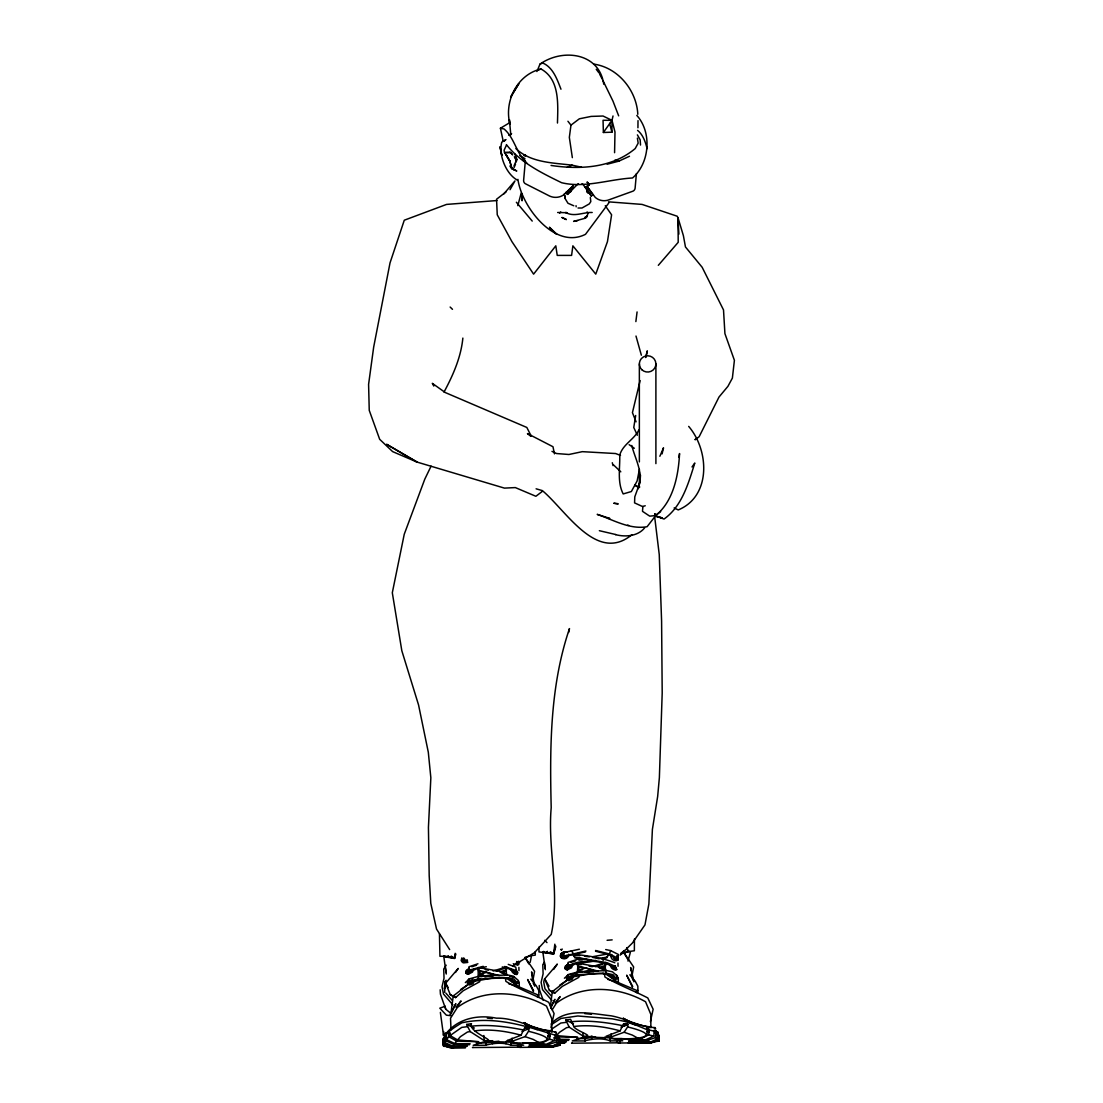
<?xml version="1.0" encoding="UTF-8"?>
<svg xmlns="http://www.w3.org/2000/svg" width="1103" height="1103" viewBox="0 0 1103 1103"><rect width="100%" height="100%" fill="white"/><g stroke="black" fill="none" stroke-linecap="round" stroke-linejoin="round"><path stroke-width="1.5" d="M557.47 123.026C557.897 104.523 559.993 79.361 540.98 68.993C517.224 74.535 503.864 101.324 509.972 124.294L509.393 119.675L510.813 134.856M467.065 974.032L468.982 973.163L468.982 966.779L477.944 963.774M479.764 978.94L479.764 981.698L463.232 990.728L455.622 997.581L450.245 994.534L445.64 983.2L458.228 968.42L455.47 972.488M479.777 976.183L479.805 970.668M505.891 967.621L506.663 975.41M578.841 974.597L578.827 977.355L562.309 986.372L554.699 993.224L549.322 990.177L544.717 978.844L557.305 964.077L553.623 969.482M578.854 971.84L578.882 966.325M614.578 152.697L614.991 132.002L612 120.337L603.051 120.282L603.382 132.484L611.931 132.195L612 120.337L613.02 115.967M535.3 951.737L535.286 955.101L531.425 955.681M638.003 120.641L637.934 127.783M634.432 938.998L634.363 950.745L627.166 951.792M522.16 194.225L522.064 200.801L521.595 193.935M448.742 1036.641C447.556 1032.711 451.113 1030.492 450.093 1035.552L457.566 1039.936L478.757 1041.728L456.601 1041.094L448.742 1036.641L446.646 1039.715L454.919 1043.603L470.071 1043.755L469.34 1044.762L454.215 1044.651L445.915 1040.749C444.854 1036.889 446.687 1031.65 446.646 1039.715M569.837 967L570.265 966.035L568.514 967.772C575.311 961.292 587.154 963.691 595.703 960.368M515.432 973.094L516.7 972.639L512.992 971.288L516.921 973.618L515.349 970.35L504.691 966.476M614.509 968.751L616.287 968.186L614.523 968.475C608.304 964.629 620.851 974.046 614.412 965.994L607.146 962.754L574.815 957.114L573.146 954.15C587.223 955.791 601.59 957.418 614.826 962.781M444.674 992.355L445.198 981.325L444.412 988.702L445.64 983.2L448.204 987.599M568.734 954.205C569.382 958.81 561.689 960.934 560.627 955.97L561.165 953.957L564.171 952.523M558.904 1036.627L558.835 1042.969L550.549 1046.899L529.592 1046.195L551.721 1046.526L551.224 1047.312L546.385 1046.223M640.498 475.131L640.085 480.963L637.727 489.015C644.648 474.428 635.245 459.62 631.785 445.488M478.192 977.355L478.178 968.213L478.633 971.302L486.575 972.336L496.157 975.355M557.084 1035.138L556.505 1041.977L547.488 1044.872L529.04 1044.058L545.737 1044.486L554.754 1040.474L555.195 1034.545L557.442 1035.993L556.505 1041.977L558.835 1042.969M577.269 972.998L577.944 965.139M642.897 506.442L642.484 511.323L648.412 515.294L649.777 516.149L656.354 515.459M656.161 1030.781L655.582 1037.633L646.565 1040.515L628.117 1039.702L644.814 1040.129L653.831 1036.117L654.272 1030.188L656.161 1030.781L655.582 1037.633L657.912 1038.612L649.626 1042.542L628.669 1041.839L650.798 1042.17L650.301 1042.969L645.462 1041.866M554.561 1045.851L560.131 1045.258L559.497 1038.543L558.256 1036.172C527.358 1026.355 494.764 1015.532 461.895 1022.812C455.429 1026.686 443.93 1033.566 443.13 1040.405M639.437 469.326L637.107 481.005L631.357 491.538L623.195 493.937C617.101 482.204 620.12 467.796 619.748 455.001C622.933 444.206 634.142 439.642 638.899 429.936M657.016 1041.425L659.208 1040.901L657.774 1032.05L657.912 1038.612M483.252 966.338L469.644 970.088L468.872 973.728C470.581 972.681 466.61 972.17 469.133 970.392L469.189 969.771M568.252 965.415L567.232 967.662L568.321 968.131L567.245 969.895L566.142 969.675M525.318 161.107L523.622 180.368A3.088 2.578 65.8 0 0 525.455 183.774L549.625 196.058A15.001 13.967 39.5 0 0 553.803 197.244L553.844 197.244A14.904 14.008 32.5 0 0 558.118 197.134L559.511 196.817A15.001 14.187 24.7 0 0 563.385 195.066L573.519 185.359L565.963 193.011L567.48 194.404L577.6 184.27A3.599 3.433 -1.9 0 1 578.441 183.636M636.403 173.626L635.121 188.075A3.088 2.385 -61.9 0 1 632.874 191.191L608.194 200.098A15.001 13.484 -43.2 0 1 603.989 200.705L603.961 200.705A14.904 13.622 -38.3 0 1 599.88 200.029L598.584 199.519A15.001 13.884 -32.7 0 1 595.151 197.258L587.017 186.448L589.181 184.808A10.148 9.569 -18.9 0 0 587.168 182.105M469.464 971.936L469.644 970.088M568.528 967.579L568.707 965.732C581.571 958.342 603.176 960.892 613.13 966.793M470.719 972.253L470.512 971.178L469.437 972.115C472.36 967.193 469.492 975.176 470.912 970.53M519.61 962.257L517.61 965.125L513.281 963.732M514.053 971.15L513.722 970.654M613.447 968.213L612.799 966.297M659.194 1040.308L658.767 1037.537M447.625 956.687L443.792 956.149L454.56 958.08L455.167 953.295M554.837 944.168L553.637 953.723L538.995 951.93L538.898 947.119M635.866 321.593L637.079 311.942M479.185 976.996L479.529 974.39L486.575 972.336M550.397 1006.308L552.382 991.197L553.803 991.239M578.262 972.639L578.606 970.047L585.638 967.979L595.22 970.998M603.382 132.484L612 120.337L603.038 116.022L591.153 116.408L579.351 118.807L570.968 125.149L569.341 137.365L572.347 157.646M462.86 338.083C460.999 357.275 453.016 375.337 443.999 392.103M547.833 1038.847L548.549 1034.049L547.446 1031.774L549.487 1032.505L550.3 1034.435L549.515 1039.247L541.201 1043.466L521.816 1043.011C539.588 1043.907 564.639 1040.17 528.544 1031.291L525.028 1036.613L512.15 1041.273L507.242 1040.529M646.896 1034.49L647.626 1029.692L646.523 1027.417L648.564 1028.148L649.364 1030.078L648.578 1034.89L640.278 1039.123L620.892 1038.654C638.665 1039.55 663.716 1035.827 627.607 1026.934L624.105 1032.256L611.227 1036.917L606.071 1036.282L620.107 1030.891M635.673 415.486L633.77 427.509L637.341 435.23M528.544 1031.291L528.889 1028.699L524.794 1027.996M627.607 1026.934L627.965 1024.356L623.857 1023.639M518.672 981.753L517.707 983.518L514.949 983.462L512.013 981.642L510.606 979.106M617.749 977.396L616.784 979.161L614.026 979.119L611.076 977.286L609.683 974.749M533.025 979.685L534.583 971.316L525.18 957.473M678.828 457.4L679.558 453.54C678.469 475.186 673.533 501.245 655.678 515.487L660.656 511.544M517.762 963.319L518.7 961.278L517.528 961.954L518.41 963.016L515.956 963.264L517.748 963.319M616.536 958.19L617.487 958.672C615.805 960.024 619.403 955.97 617.17 955.874M506.884 977.768L506.718 978.609L503.699 977.685M605.961 973.411L605.795 974.266L602.776 973.329M530.157 962.354L531.356 956.466M507.27 1040.529L521.002 1035.248L524.49 1028.161L528.889 1028.699L521.981 1031.47M630.42 952.123L628.007 961.113M573.822 1026.507C575.173 1030.767 597.178 1037.054 583.142 1036.131L569.272 1027.224L565.742 1020.096L570.582 1019.31L573.822 1026.507C589.181 1024.508 605.216 1026.714 620.093 1030.878L623.567 1023.805L627.965 1024.356L621.058 1027.127M568.707 965.732L567.935 969.372L568.293 968.117M568.638 632.46L569.479 628.586C549.901 686.19 549.763 747.503 551.197 807.644C547.474 849.999 560.338 892.617 551.224 934.434L534.404 952.689L512.688 966.007M550.962 1027.527L554.078 1013.588L548.715 1002.296C534.624 994.975 519.568 989.446 505.877 981.367L505.381 978.196M650.384 1021.626L653.141 1009.245L647.792 997.939C633.687 990.632 618.645 985.089 604.94 977.01L604.458 973.839M516.301 161.7L516.838 159.328L514.839 154.02M455.305 954.853L454.56 958.162L449.307 957.073M555.512 945.547L553.637 953.805L550.273 951.724M444.661 986.385L446.081 980.25M645.944 356.862L647.309 350.864L645.696 357.524M544.441 978.954L543.738 982.028L544.951 988.784L551.169 995.844M662.09 453.871L663.51 447.818L659.87 456.27M517.872 964.573L518.258 962.947M617.266 958.907L617.859 960.203L618.218 956.535M640.112 380.59L632.433 412.646L636.073 421.829M467.038 961.981L465.259 961.664L467.189 959.72M567.48 194.404L573.519 187.593M517.803 205.641L521.209 193.066M469.009 972.432L468.168 974.252L472.442 972.129L473.918 968.544M572.995 964.187L571.519 967.772L567.245 969.895L568.707 965.194M636.817 115.415C652.163 132.374 649.736 163.12 632.529 177.983C609.021 179.293 584.714 188.365 561.62 182.712C541.628 172.937 520.34 162.541 506.401 144.603M579.378 949.228L562.475 952.854L563.95 953.93L563.081 955.184L563.771 956.811L565.936 956.425L566.266 955.377L563.895 957.68M585.638 967.979L577.71 966.945L577.462 963.126L577.807 963.829M455.87 953.998L454.56 958.507L443.792 956.577L446.26 974.032M555.815 946.65L553.637 954.15L542.869 952.22L545.337 969.675M617.735 956.908L618.438 954.509L610.579 950.579L605.699 949.545M565.963 193.011L566.239 192.143L567.714 193.535M537.271 996.947L538.581 994.685M636.348 992.603L637.658 990.342L636.334 991.542L637.148 992.603M467.286 983.242L468.651 979.05L478.826 976.252L507.518 974.928L513.405 976.183L518.507 980.608L516.976 982.566L513.957 979.037L507.821 977.699L478.633 979.023L468.789 981.036L468.803 983.655M566.363 978.885L567.728 974.694L577.903 971.895L606.595 970.571L612.482 971.826L617.57 976.265L616.053 978.209L613.034 974.68L606.884 973.356L577.696 974.68L567.866 976.679L567.88 979.312M592.573 956.728L608.36 953.847L607.312 956.99L598.832 958.728L592.559 957.363M616.88 960.051L615.708 957.114L609.449 953.957L610.579 950.579M513.998 165.905L516.838 159.328M536.913 71.53L540.015 64.098C562.489 48.215 599.287 52.558 603.741 84.2M638.306 487.099L634.79 496.819L634.57 502.885L642.566 506.553L645.241 505.767M568.279 965.552L567.88 966.6L568.059 962.436L577.021 959.417L583.832 958.838L591.801 960.506M515.777 973.273L515.873 971.04M468.651 970.985L468.734 972.377L467.107 971.867L468.417 971.564L467.079 971.302L468.747 970.861L468.334 969.427L466.486 970.833M567.728 966.628L567.811 968.02L566.184 967.524L567.494 967.207L566.142 966.945L567.824 966.504L567.397 965.07L565.549 966.476M613.916 957.363L608.415 954.564L595.551 951.2M514.012 167.656L515.528 164.085M550.659 1008.183L554.919 999.29L550.618 1007.439M461.826 958.038L461.151 960.575L462.584 962.519M462.088 958.314L461.936 961.223L463.701 962.147M464.308 958.907L464.211 960.754L466.39 961.499M463.646 958.066L462.915 960.823C464.942 962.629 469.175 958.452 464.818 962.023M561.041 955.033L564.267 951.889M564.336 953.254L562.103 954.316L561.992 956.466C563.798 959.017 566.418 953.543 566.115 957.625M567.342 955.474L565.687 957.735M431.08 466.155L424.779 479.185L404.249 534.238L392.31 592.752L401.823 650.729L418.561 704.969L428.309 752.246L430.846 777.794L428.433 827.36L429.191 875.644L430.777 903.329L436.526 929.043L449.652 949.586M569.506 966.973L569.782 967.91M515.087 972.281L514.894 972.832M614.164 967.924L614.013 967.676M450.121 1014.512L455.842 1003.647L450.879 1014.015L453.305 995.554L455.622 997.581M465.342 982.58L469.051 979.271M468.237 981.642L467.948 982.759L468.954 983.366M564.405 978.223L568.128 974.928M567.3 977.286L567.025 978.402L568.031 979.023M503.12 140.77L500.417 128.251L509.517 122.778M510.041 189.688L514.963 180.933L503.63 194.114M465.811 972.887L466.045 971.55L466.61 973.632L465.811 972.681M564.888 968.544L565.108 967.207L565.674 969.275L564.888 968.337M446.177 965.166L443.723 969.082L444.026 978.182L442.027 986.813L443.489 994.024L452.919 1004.93M544.427 962.119L542.786 964.725L543.103 973.825L541.09 982.456L542.566 989.667L551.996 1000.573M608.36 953.847L606.774 957.859L601.824 958.934M656.575 514.508L647.089 526.71C629.648 529.785 613.227 519.83 597.192 514.37L609.752 518.382L608.566 518.479M552.148 1009.865L556.381 1003.165C582.15 983.835 618.535 986.385 645.545 1001.745L650.88 1014.484L650.839 1027.748L651.046 1026.521C646.33 1028.354 612.689 1016.208 639.244 1025.059M516.039 971.426L515.901 970.337M614.978 965.98L615.695 969.344M456.739 1007.453L461.04 1000.945L455.98 1007.26M555.815 1003.11L560.117 996.588L555.057 1002.917M454.215 1044.651L452.906 1046.264L444.537 1042.418L443.93 1037.592M454.919 1043.603L456.601 1041.094M617.17 969.344L615.777 970.171A6.025 3.116 45.9 0 1 611.614 968.089L609.683 964.656M611.738 954.453L611.034 955.46C610.193 958.948 614.867 962.202 617.859 960.203L617.06 959.734M445.915 1040.749L444.537 1042.418M692.008 466.955L694.807 463.026C688.52 482.866 682.247 506.07 664.061 519.044L656.685 516.383L654.644 513.984M587.086 215.747L585.169 218.242L573.601 221.4L577.6 220.641M468.982 970.406L467.92 969.758L466.9 971.026L466.1 970.654L469.216 968.241M568.004 964.849L568.831 965.525L568.197 966.035L566.997 965.401L565.977 966.669L565.177 966.297L568.293 963.884L568.073 966.2M443.075 1038.447L443.323 1045.23L447.294 1047.023L451.361 1047.85L465.687 1047.588L451.706 1047.547L443.337 1043.59L444.385 1039.398M473.215 1047.326L472.47 1047.533L521.002 1047.161L520.961 1045.782L520.974 1047.174L519.871 1047.367L517.486 1046.264M572.292 1042.969L571.547 1043.176L620.079 1042.818L620.038 1041.425L620.051 1042.818L618.935 1043.011L616.563 1041.921M658.312 265.327L678.207 242.315L678.028 217.815L677.214 216.229L642.07 204.413L608.429 201.835M452.906 1046.264L467.258 1046.085L451.706 1047.547M457.566 1039.936L460.406 1036.682L467.479 1032.008L470.195 1031.581L484.065 1040.487C500.362 1042.445 467.465 1032.201 471.505 1023.653L466.666 1024.453L470.195 1031.581M556.643 1035.579L559.483 1032.325L566.556 1027.665L569.272 1027.224M445.722 1037.951L446.481 1037.33M608.856 202.897L585.5 234.319C554.437 250.023 521.567 206.344 517.927 179.362M625.153 1020.578L646.482 1029.444L657.319 1031.815L657.871 1035.717L657.981 1032.27M559.593 213.182L560.751 211.928M644.607 527.923C637.824 536.306 625.346 537.216 615.543 534.624M613.654 958.286L615.033 958.921M511.847 168.359L509.669 160.666L511.847 168.359L516.797 170.993L511.709 168.787L509.917 166.015M620.148 955.184L632.322 943.106L644.979 924.879L648.867 903.991L652.397 829.401L657.65 796.545L659.373 777.629L662.2 693.001L661.593 621.03L659.249 554.575L654.644 516.631M465.88 961.526L466.859 960.782M466.61 962.092L467.658 961.071M448.88 1034.242L450.038 1033.387M551.197 1023.805C566.308 1007.218 591.429 1013.726 611.007 1015.794C626.228 1018.469 639.161 1027.058 655.085 1027.582L655.651 1028.906L654.024 1027.886M476.344 1042.928L485.816 1042.928L498.914 1041.163M486.23 1045.037C494.047 1043.052 503.671 1042.17 511.061 1045.244L523.677 1045.175L511.502 1042.197L488.477 1041.453L482.88 1042.142L473.201 1045.299L485.816 1045.286L486.147 1042.762M577.007 1038.571L584.893 1038.571L595.551 1036.861M585.307 1040.68C593.111 1038.695 602.748 1037.813 610.124 1040.887L622.74 1040.818L610.579 1037.854L587.554 1037.096L581.957 1037.785L572.278 1040.942L584.893 1040.942L585.224 1038.419M551.362 1024.659L560.972 1018.455L577.779 1015.987L612.22 1018.827L625.415 1021.53L636.279 1025.321M514.756 972.763L515.611 972.543L514.936 972.033M631.826 534.79C596.737 563.536 566.556 510.979 542.373 490.614L536.099 488.808M452.85 996.285L468.83 983.959M551.927 991.928L567.907 979.616M450.093 1035.552L461.757 1027.389L467.217 1026.7M551.252 1029.389L560.834 1023.032L566.294 1022.343M621.044 953.268L624.284 950.51M506.098 191.839L496.557 199.243L497.246 214.795L511.93 241.64L533.604 274.137L555.802 245.831L557.236 255.4L571.588 255.4L572.884 245.831L595.772 274.137L607.45 241.64L611.6 214.795L605.257 205.723M695.193 439.725L699.164 436.691L718.991 397.052L727.925 386.34L732.378 378.108L734.405 360.323L724.919 333.616L723.513 309.943L702.156 267.271L685.459 246.962L683.391 235.656L678.028 217.815L678.869 234.139M542.138 491.524L535.879 496.281L515.322 487.581L504.443 488.119L417.113 462.102L392.627 451.61L379.68 439.311L369.243 410.357L368.595 384.34L373.669 347.128L390.021 262.914L404.277 220.214L446.55 204.413L496.915 200.553M564.957 957.17L565.894 956.191L585.514 951.889M485.94 1042.9L485.982 1045.244M695.097 439.504L697.124 438.098M582.053 183.636A3.599 3.419 -10.7 0 1 583.211 184.67L591.346 196.058L592.973 194.721M460.516 989.625L468.513 984.248M559.593 985.269L567.59 979.891M587.017 186.448L589.236 184.973L588.037 182.615M478.054 978.954L470.333 983.214M577.131 974.597L569.396 978.857M508.828 135.269L511.599 133.615M566.322 956.08L565.701 955.722M447.653 956.149L448.438 955.708M546.73 951.792L547.502 951.351M617.639 957.459L617.28 955.929M468.996 970.557L469.354 968.655M506.001 139.571L501.768 142.177C498.335 154.682 505.905 173.75 517.169 180.023M551.059 165.45C579.985 169.738 611.875 168.125 635.218 148.56L638.154 143.142L637.396 138.109M468.844 981.105L469.644 980.691M471.477 982.718L469.795 983.366M570.554 978.361L568.858 979.009M561.468 949.504L562.309 949.09M568.983 967.993L569.672 967.648M551.224 1047.312L559.359 1043.369M650.301 1042.969L658.436 1039.012M447.115 1032.78L445.198 1033.414L446.412 1033.153C458.462 1018.331 478.164 1014.498 496.405 1018.166C517.803 1017.807 535.052 1030.478 556.022 1031.939L556.588 1033.263M467.796 962.423L463.439 962.891L461.895 960.782M584.645 217.525L587.099 216.367L588.009 213.182L587.072 211.928M504.733 140.453L502.83 141.336L505.284 140.343M607.146 164.223L618.838 161.148L629.496 156.24M543.696 951.42L542.869 951.875L548.384 952.73M542.869 952.22L543.696 951.848M525.442 154.93L523.925 155.564L525.524 155.992M524.973 160.169L523.47 160.804L525.056 161.231M516.494 972.363L517.21 972.543L516.411 970.337M615.653 968.31L615.488 965.98M567.287 167.201L572.181 165.188L581.598 167.229M540.015 64.098L542.759 63.023C553.099 67.435 557.194 79.526 560.972 89.219M538.512 69.93L540.98 68.993M621.485 1026.907L627.207 1024.797M444.385 1006.543L439.794 1008.17L446.37 1015.174L451.127 1015.698M499.893 972.033L506.47 969.716M598.97 967.676L605.547 965.373M657.305 1040.556L651.239 1042.625L628.021 1042.762L651.06 1042.445L658.96 1039.522L658.45 1034.435L658.629 1036.737M501.052 972.446L506.332 970.709L506.677 966.821L493.124 971.012M600.129 968.089L605.409 966.352L605.754 962.478L592.201 966.655L589.043 966.104M471.822 966.752L476.565 965.194M570.885 962.395L575.642 960.837M464.542 958.865L465.369 961.913L466.472 961.471M631.399 973.852L631.771 977.01L633.646 966.959L624.243 953.116L621.044 953.695M565.991 956.866L564.446 957.569L562.475 952.854M496.047 970.971L503.947 968.586M595.124 966.614L603.024 964.229M479.281 975.286L483.5 974.059M578.358 970.93L582.577 969.702M572.14 974.335L576.731 973.067M519.871 1047.367L552.3 1047.133L560.103 1045.106L559.69 1042.004M618.935 1043.011L651.377 1042.776L659.167 1040.749L658.505 1035.441L658.739 1037.013M524.987 957.376L530.529 955.708M624.064 952.675L626.738 951.875M627.897 959.555L624.064 953.02L629.606 951.351M529.661 1046.926L528.944 1047.119L552.162 1046.981L559.993 1044.031L559.345 1039.633M564.322 956.053L585.914 950.993M469.368 985.034L473.008 983.642L474.924 980.084M568.431 980.691L572.085 979.299L574.001 975.741M505.588 968.034L506.525 967.814M604.665 963.691L605.602 963.457M551.983 1046.802L559.883 1043.879L559.373 1038.792L559.566 1041.094M489.236 1041.122L492.503 1040.694L492.614 1043.714L492.462 1040.694M588.313 1036.765L592.38 1036.282M470.154 981.518C482.301 981.38 507.601 971.44 515.501 983.104M569.217 977.161C582.425 976.348 602.348 968.944 613.365 977.093M480.729 976.72L493.138 974.432M579.806 972.363L592.201 970.075M615.764 968.282L615.557 968.007M621.044 953.35L623.953 952.785M485.223 976.569L492.972 975.286M585.845 971.964L592.035 970.93M563.357 954.123L563.798 953.861M486.326 966.752L478.716 967.979L470.774 971.343M474.745 1030.85C490.104 1028.851 506.139 1031.071 521.016 1035.221L521.03 1035.234M471.987 1026.107C489.318 1024.37 507.063 1026.672 524.09 1030.092M571.051 1021.75C588.382 1020.013 606.14 1022.316 623.167 1025.749M578.91 960.148L582.274 959.817M607.091 940.294L612.165 939.866M509.365 152.228L504.526 152.572L504.099 150.242L506.387 145.279M444.302 956.287L439.932 956.287L439.449 933.855M484.314 976.734L492.876 976.307M585.1 972.294L593.662 971.853M615.005 959.003C619.334 959.045 613.475 958.962 615.667 958.921M568.031 965.552L568.831 965.525M635.425 1041.866L638.554 1041.797M537.919 1046.182L528.53 1046.375L555.485 1046.361M633.991 1042.418L654.562 1042.018M553.568 1037.964L557.167 1037.909L555.402 1037.275M559.952 1041.811L566.335 1041.728L559.621 1042.459M570.03 974.432L571.823 974.404M470.953 978.775L472.746 978.761M560.076 1043.107L564.75 1043.231L560.034 1043.286M557.649 212.493L566.956 212.714L565.605 212.479C574.484 217.415 583.129 212.038 592.187 212.493M621.086 1038.557L610.042 1038.626L610.124 1040.887L610.056 1037.826M510.661 1041.728L514.095 1042.197M510.979 1042.969L520.437 1042.928M558.325 1040.336L568.403 1040.405L569.148 1039.398L558.904 1039.302M443.048 1040.556L443.585 1046.278L449.252 1046.471M447.294 1047.023L451.499 1047.726M646.661 1031.402L649.074 1032.118L646.909 1031.498M615.184 960.148L616.949 960.217M558.959 1036.944L577.82 1037.371L558.187 1035.758M617.666 503.616L613.764 503.23L618.204 504.03M583.832 958.838L574.925 957.942L573.146 954.15M584.687 1013.574L591.47 1014.277M487.305 1018.11L492.393 1018.62M572.181 165.188C553.044 162.761 530.681 162.789 515.887 148.56M573.257 954.964L579.709 955.708M584.549 956.273L589.374 956.839M526.338 1025.887L524.215 1022.646C532.266 1028.41 542.331 1030.064 551.969 1030.878L551.762 1032.105L551.803 1018.827L546.481 1006.101C519.458 990.742 483.073 988.191 457.318 1007.522L450.52 1018.234L451.017 1029.719M630.751 1022.26L623.292 1018.29L625.415 1021.53M531.674 1026.617L524.215 1022.646M478.895 968.503L478.137 968.379L478.495 969.62M599.356 530.695L615.915 534.569M577.958 964.146L581.129 964.711M485.223 969.62L488.381 970.185M614.564 977.616L612.041 976.045M512.812 977.12L514.329 977.396M514.784 981.849L515.487 981.973M627.593 525.193L628.738 525.414M579.116 963.443L599.136 967.028L605.74 969.964M480.039 967.8L500.059 971.385L506.663 974.307M500.417 128.251L504.043 128.954C514.674 137.985 516.204 153.414 526.696 162.817M578.027 208.012L581.984 208.012L589.278 203.903L590.808 201.615L590.326 197.451M509.517 976.224L512.468 976.858M502.279 966.931L507.063 967.965L513.736 971.233M640.278 1039.123L644.814 1040.129M646.565 1040.515L648.991 1041.067L649.626 1042.542M541.201 1043.466L545.737 1044.486M547.488 1044.872L549.914 1045.41L550.549 1046.899M593.635 64.098C617.873 67.407 636.596 90.281 637.81 114.271M648.578 1034.89L653.831 1036.117M549.515 1039.247L554.754 1040.474M614.895 160.169L618.838 161.148M561.551 950.221L560.614 949.421M595.551 950.483L609.449 953.957M514.398 169.972L511.571 167.918M567.19 952.11L563.275 952.027L560.903 953.681L560.227 956.218L561.661 958.162M564.695 951.875L565.977 952.234M562.778 957.79L561 956.88M526.076 1024.935L540.18 1029.416M598.419 971.191L577.958 966.049L577.462 963.126M499.342 975.548L478.881 970.406L478.385 967.483M635.218 485.651L639.754 487.002M617.156 955.998L617.942 956.232M658.257 1040.612L659.208 1040.901M559.18 1044.968L560.131 1045.258M656.175 1033.539L654.479 1032.918M607.629 979.312L618.369 982.635L636.996 990.563M508.552 983.669L519.292 986.978L537.919 994.92M624.105 1032.256L632.322 1035.083L638.637 1038.599M525.028 1036.613L533.245 1039.426L539.574 1042.955M508.249 964.367L515.749 967.138L516.921 973.618M620.506 455.429L615.626 453.54L582.329 451.665L568.914 454.491L556.615 453.54L551.983 451.361M623.292 1018.29L629.413 1021.723M614.964 968.379L615.695 969.041M573.463 1023.694L565.742 1020.096M474.387 1028.051L466.666 1024.453M443.544 1046.071L444.288 1046.416M549.322 990.177L552.7 992.548M450.245 994.534L453.623 996.891M443.985 1043.052L452.354 1046.912M443.089 1043.755L449.803 1046.926M600.294 968.31L604.251 970.185M501.217 972.653L506.511 975.162M674.14 507.945L678.248 509.931C711.311 496.24 709.298 450.465 688.686 426.392M573.781 205.778L567.976 203.255L565.094 198.554M537.202 1029.678L530.157 1025.983M519.816 155.702L524.945 158.611M658.394 1036.2L658.312 1034.131M559.318 1040.556L559.249 1038.475M511.93 168.276L513.543 169.269M517.996 964.091L518.782 964.56L518.052 963.87M451.196 956.08L454.56 958.08M629.137 444.688L634.322 448.259M572.126 951.255L571.34 950.662L573.877 954.371M440.166 989.791L440.428 994.161L445.722 1009.19L450.7 1013.202M530.64 436.154L527.455 433.576L552.989 446.743L554.451 453.871M637.575 130.361C643.063 134.745 645.489 142.053 647.116 148.684M552.382 991.197L554.699 993.224M554.947 1032.243L555.843 1033.028M620.796 471.822L613.709 465.08M516.618 973.397L515.887 972.736L516.618 973.687M444.164 1034.683L443.503 1033.911L443.544 1035.607L440.373 1012.389M635.08 484.741L638.678 488.077M549.956 228.004L556.753 234.319L549.459 227.204M507.049 978.595L519.292 986.978L519.196 982.084M450.148 307.048L452.478 309.323M544.689 940.321L546.978 942.624M510.082 151.938L512.661 154.861L510.661 152.752L504.526 152.572L510.013 161.259L506.277 154.958L509.379 160.707M445.888 993.141L452.106 1000.2M516.369 202.249L532.225 221.083M629.827 974.79L635.273 981.325L637.837 986.179L637.975 992.135M530.764 979.147L536.21 985.682L538.76 990.522L538.898 996.478M567.935 121.261L570.968 125.149M616.343 974.873L617.322 976.141M596.254 69.282L598.998 72.922M654.865 513.943L656.685 516.383L662.351 517.941L656.492 516.466L654.768 513.984M443.227 1041.852L443.323 1045.23M590.05 190.695L593.056 194.886M586.961 186.283L589.981 190.529M585.004 186.628L591.346 196.058M525.841 958.824L528.82 963.898M544.717 978.844L548.991 986.192M533.204 983.338L534.831 986.137L531.591 971.881L532.515 979.781M464.018 958.273L465.369 961.913M514.329 156.75L516.025 159.701L515.515 157.66L515.914 161.589M637.382 134.883L640.167 139.805L640.512 145.044M433.796 386.05L432.307 383.32L445.226 392.53L526.82 427.454L531.094 435.823M632.695 986.496L626.683 975.162L632.46 987.13M533.618 990.852L527.62 979.505L533.383 991.487M599.66 74.177L602.321 79.223M615.005 966.187L615.998 969.261M513.653 971.04L515.087 974.101M603.024 80.726L612.978 101.118L618.659 115.843M516.631 961.471L517.417 963.429M577.214 964.022L577.572 965.263M543.214 1000.324L539.505 989.805L539.229 985.434M631.481 975.686L632.97 980.057M627.786 950.428L626.959 947.601L627.8 951.007M635.99 336.043L641.353 355.194M609.614 123.412L611.931 132.195M612.303 462.736L613.02 465.604M444.964 1005.936L445.722 1009.19M633.908 981.794L630.668 967.524L631.04 970.695M577.255 963.857L577.42 964.587M478.178 968.213L478.344 968.944M564.267 194.1L565.136 198.085L564.791 195.493M569.479 965.222L569.755 966.545M443.613 1031.539L444.068 1034.159M560.117 1044.665L559.428 1039.798L559.662 1041.37M515.777 158.17L516.149 160.514M603.479 967.483L603.961 970.654M504.402 971.84L504.884 975.011M658.422 1035.276L659.07 1039.674M544.372 962.299L545.213 968.31M445.295 966.642L446.15 972.667M517.969 972.694L516.7 974.528A6.025 3.116 45.9 0 1 512.537 972.432L510.606 969.013M604.954 964.684L606.112 974.239L618.369 982.635L618.273 977.727M576.028 205.682L576.166 206.799M569.493 966.931L569.548 968.02M611.117 1033.801L611.227 1036.917M583.018 1032.822L583.142 1036.131M512.04 1038.157L512.15 1041.273M483.886 1035.51L484.065 1040.487M604.871 1037.11L604.995 1039.384M591.58 1036.337L591.635 1039.371M510.923 1041.466L511.061 1045.244L510.979 1042.17M505.794 1041.466L505.919 1043.741M584.811 1037.909L584.893 1040.942L584.88 1036.985L585.059 1040.887M485.747 1042.266L485.816 1045.286L485.816 1042.928M617.97 963.016L618.038 966.283M518.893 967.372L518.961 970.64M603.12 957.887L603.148 960.561M655.899 363.921L655.899 463.632M639.354 363.921L639.354 461.909M639.354 472.236L639.354 484.258M587.21 182.257A10.175 9.582 -18.9 0 1 589.236 184.973M511.833 94.927L510.62 97.271L518.81 83.718L511.833 94.927M587.168 216.243L585.169 218.242L587.099 216.367M571.023 191.412L566.708 193.232L571.023 191.412M548.288 1035.758C546.247 1035.703 552.865 1037.358 548.288 1035.758M566.253 219.511L562.089 217.525L566.253 219.511M417.113 462.102L386.753 444.371L417.113 462.102M588.519 193.232L586.672 191.412L588.519 193.232M501.81 155.261L500.017 147.002L501.81 155.261M641.781 369.67A8.272 8.135 0 0 0 655.609 366.031A8.272 8.135 0 0 0 645.489 356.062A8.272 8.135 0 0 0 641.781 369.67"/></g></svg>
